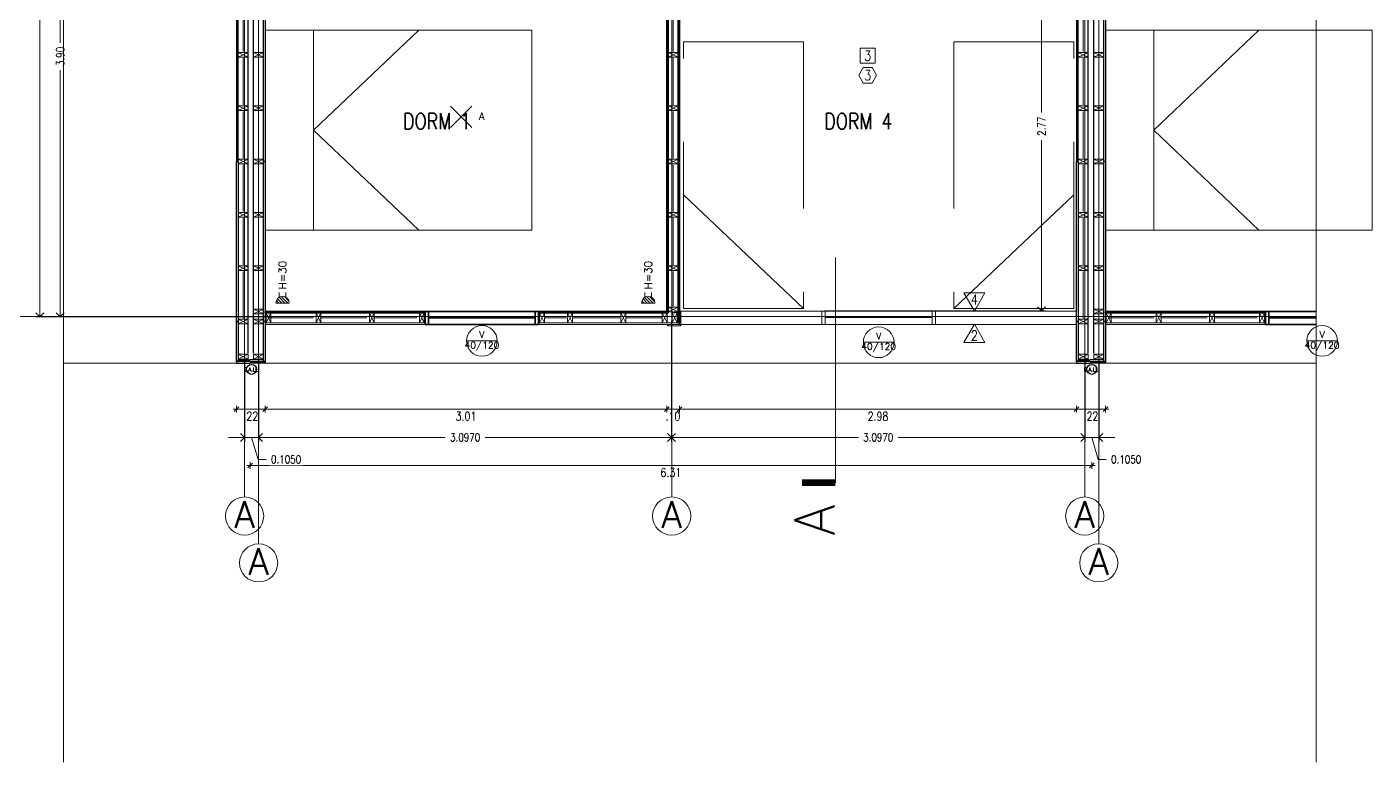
# Model space of a CAD drawing. Header units: metres. Extents: x -2 to 612, y -64 to 156.
# Drawn here: x 386.45 to 396.54, y 39.96 to 45.47 of the extents above; entities that cross this region are included whole.
import ezdxf
from ezdxf.enums import TextEntityAlignment as Align

# ---------------------------------------------------------------- set-up
doc = ezdxf.new("R2010")
doc.units = ezdxf.units.M
doc.header["$LTSCALE"] = 5
doc.header["$MEASUREMENT"] = 0
doc.linetypes.add('HIDDEN', pattern=[0.375, 0.25, -0.125])
doc.layers.get('0').update_dxf_attribs({"color": 30})
doc.layers.get('DEFPOINTS').update_dxf_attribs({"color": 210})
for name, color, linetype, lineweight in [('A-ANNO-DIMS', 3, 'Continuous', 18), ('A-ANNO-SYMB', 3, 'Continuous', 18), ('A-ANNO-TEXT', 3, 'Continuous', 18), ('A-DETL-MBND', 3, 'Continuous', 18), ('A-DETL-MCUT', 4, 'Continuous', 25), ('A-DOOR-SYMB', 3, 'Continuous', 18), ('A-ELEV-IDEN', 3, 'Continuous', 18), ('A-ELEV-MBE1', 7, 'Continuous', 35), ('A-ELEV-MBE2', 4, 'Continuous', 25), ('A-ELEV-OVHD', 3, 'HIDDEN', 18), ('A-FURN', 8, 'Continuous', 18), ('A-SECT-MCUT', 7, 'Continuous', 35), ('A-WALL-PATT', 8, 'Continuous', 18), ('A-WALL-STUD', 3, 'Continuous', 18)]:
    doc.layers.add(name, color=color, linetype=linetype, lineweight=lineweight)
doc.styles.add('E-ROMANS', font='romans.shx', dxfattribs={"width": 0.8})
doc.dimstyles.new('E-0050_ARW_12', dxfattribs={"dimscale": 0.001, "dimtxt": 60, "dimasz": 60, "dimexe": 30, "dimexo": 20, "dimgap": 30, "dimtad": 0, "dimzin": 0, "dimdsep": 46, "dimtxsty": 'E-ROMANS', "dimblk": 'OPEN90', "dimcen": 30, "dimclrd": 256, "dimclre": 256, "dimclrt": 256, "dimadec": 0, "dimazin": 0, "dimtfac": 1, "dimtmove": 1, "dimatfit": 3, "dimldrblk": 'OPEN90', "dimfxl": 1, "dimtfill": 1, "dimtolj": 1, "dimtzin": 0, "dimlwd": -1, "dimarcsym": 0})

# ---------------------------------------------------------------- blocks, each defined once
blk = doc.blocks.new('ENCHUFE2')
h = blk.add_hatch()
h.set_pattern_fill('LINE', color=256, scale=0.01, angle=45, style=0)
h.set_pattern_definition([(45, (-139.906905, -0.294872), (-0.02245064, 0.02245064), [])])
h.paths.add_polyline_path([(0, -0.1, 1), (0, 0.1)])
for points in [[(0, 0.1), (0, -0.1)], [(0.087, 0.05), (0.16, 0.05)], [(0.087, -0.05), (0.16, -0.05)]]:
    blk.add_lwpolyline(points)
blk.add_arc((0, 0), 0.1, 270, 90)
blk = doc.blocks.new('centro')
for points in [[(-0.106, 0.106), (0.106, -0.106)], [(0.106, 0.106), (-0.106, -0.106)]]:
    blk.add_lwpolyline(points)
blk = doc.blocks.new('ARCH TICK 2')
for p, q in [((-1, 0), (0.5, 0)), ((0, 0.5), (0, -0.5))]:
    blk.add_line(p, q)
at = {"color": 0, "linetype": 'ByBlock'}
blk.add_line((-0.35, -0.35), (0.35, 0.35), dxfattribs=at)
at = {"color": 0, "linetype": 'ByBlock', "const_width": 0.106}
blk.add_lwpolyline([(-0.35, -0.35), (0.35, 0.35)], dxfattribs=at)
blk = doc.blocks.new('*D852')
at = {"layer": 'A-ANNO-DIMS', "transparency": 16777216}
blk.add_line((388.289, 42.604), (391.199, 42.604), dxfattribs=at)
at = {"layer": 'DEFPOINTS', "color": 0, "transparency": 16777216}
for p in [(388.239, 43.347), (391.249, 43.337), (391.249, 42.604)]:
    blk.add_point(p, dxfattribs=at)
at = {"layer": 'A-ANNO-DIMS', "transparency": 16777216, "xscale": 0.05, "yscale": 0.05, "zscale": 0.05, "rotation": 180}
blk.add_blockref('ARCH TICK 2', (388.239, 42.604), dxfattribs=at)
at = {"layer": 'A-ANNO-DIMS', "transparency": 16777216, "xscale": 0.05, "yscale": 0.05, "zscale": 0.05}
blk.add_blockref('ARCH TICK 2', (391.249, 42.604), dxfattribs=at)
at = {"layer": 'A-ANNO-DIMS', "transparency": 16777216, "insert": (389.744, 42.551), "char_height": 0.065, "attachment_point": 5, "style": 'E-ROMANS'}
blk.add_mtext('\\A1;3.01', dxfattribs=at)
blk = doc.blocks.new('_Open90')
at = {"color": 0, "linetype": 'ByBlock', "lineweight": -2}
for p, q in [((0, 0), (-1, 0)), ((-0.5, 0.5), (0, 0)), ((0, 0), (-0.5, -0.5))]:
    blk.add_line(p, q, dxfattribs=at)
blk = doc.blocks.new('*D853')
at = {"layer": 'A-ANNO-DIMS', "transparency": 16777216}
blk.add_line((388.175, 42.183), (394.386, 42.183), dxfattribs=at)
at = {"layer": 'DEFPOINTS', "color": 0, "transparency": 16777216}
for p in [(394.436, 42.974), (388.125, 42.962), (394.436, 42.183)]:
    blk.add_point(p, dxfattribs=at)
at = {"layer": 'A-ANNO-DIMS', "transparency": 16777216, "xscale": 0.05, "yscale": 0.05, "zscale": 0.05, "rotation": 180}
blk.add_blockref('ARCH TICK 2', (388.125, 42.183), dxfattribs=at)
at = {"layer": 'A-ANNO-DIMS', "transparency": 16777216, "xscale": 0.05, "yscale": 0.05, "zscale": 0.05}
blk.add_blockref('ARCH TICK 2', (394.436, 42.183), dxfattribs=at)
at = {"layer": 'A-ANNO-DIMS', "transparency": 16777216, "insert": (391.28, 42.129), "char_height": 0.065, "attachment_point": 5, "style": 'E-ROMANS'}
blk.add_mtext('\\A1;6.31', dxfattribs=at)
blk = doc.blocks.new('*D854')
at = {"layer": 'A-ANNO-DIMS', "transparency": 16777216}
blk.add_line((391.394, 42.604), (394.272, 42.604), dxfattribs=at)
at = {"layer": 'DEFPOINTS', "color": 0, "transparency": 16777216}
for p in [(391.344, 43.241), (394.322, 42.962), (394.322, 42.604)]:
    blk.add_point(p, dxfattribs=at)
at = {"layer": 'A-ANNO-DIMS', "transparency": 16777216, "xscale": 0.05, "yscale": 0.05, "zscale": 0.05, "rotation": 180}
blk.add_blockref('ARCH TICK 2', (391.344, 42.604), dxfattribs=at)
at = {"layer": 'A-ANNO-DIMS', "transparency": 16777216, "xscale": 0.05, "yscale": 0.05, "zscale": 0.05}
blk.add_blockref('ARCH TICK 2', (394.322, 42.604), dxfattribs=at)
at = {"layer": 'A-ANNO-DIMS', "transparency": 16777216, "insert": (392.833, 42.551), "char_height": 0.065, "attachment_point": 5, "style": 'E-ROMANS'}
blk.add_mtext('\\A1;2.98', dxfattribs=at)
blk = doc.blocks.new('*D872')
at = {"layer": 'A-ANNO-DIMS', "lineweight": -2, "transparency": 16777216}
for p, q in [((391.286, 43.266), (391.286, 42.363)), ((388.189, 42.978), (388.189, 42.363))]:
    blk.add_line(p, q, dxfattribs=at)
at = {"layer": 'A-ANNO-DIMS', "transparency": 16777216}
for p, q in [((388.249, 42.393), (389.589, 42.393)), ((391.226, 42.393), (389.887, 42.393))]:
    blk.add_line(p, q, dxfattribs=at)
at = {"layer": 'DEFPOINTS', "color": 0, "transparency": 16777216}
for p in [(391.286, 43.286), (388.189, 42.998), (391.286, 42.393)]:
    blk.add_point(p, dxfattribs=at)
at = {"layer": 'A-ANNO-DIMS', "transparency": 16777216, "xscale": 0.06, "yscale": 0.06, "zscale": 0.06, "rotation": 180}
blk.add_blockref('_Open90', (388.189, 42.393), dxfattribs=at)
at = {"layer": 'A-ANNO-DIMS', "transparency": 16777216, "xscale": 0.06, "yscale": 0.06, "zscale": 0.06}
blk.add_blockref('_Open90', (391.286, 42.393), dxfattribs=at)
at = {"layer": 'A-ANNO-DIMS', "transparency": 16777216, "insert": (389.738, 42.393), "char_height": 0.06, "attachment_point": 5, "style": 'E-ROMANS', "bg_fill": 3, "box_fill_scale": 1.25, "bg_fill_color": 256, "bg_fill_true_color": 13158600, "bg_fill_transparency": 0}
blk.add_mtext('\\A1;3.0970', dxfattribs=at)
blk = doc.blocks.new('*D873')
at = {"layer": 'A-ANNO-DIMS', "lineweight": -2, "transparency": 16777216}
for p, q in [((391.286, 43.266), (391.286, 42.363)), ((394.383, 42.978), (394.383, 42.363))]:
    blk.add_line(p, q, dxfattribs=at)
at = {"layer": 'A-ANNO-DIMS', "transparency": 16777216}
for p, q in [((391.346, 42.393), (392.686, 42.393)), ((394.323, 42.393), (392.984, 42.393))]:
    blk.add_line(p, q, dxfattribs=at)
at = {"layer": 'DEFPOINTS', "color": 0, "transparency": 16777216}
for p in [(391.286, 43.286), (394.383, 42.998), (394.383, 42.393)]:
    blk.add_point(p, dxfattribs=at)
at = {"layer": 'A-ANNO-DIMS', "transparency": 16777216, "xscale": 0.06, "yscale": 0.06, "zscale": 0.06, "rotation": 180}
blk.add_blockref('_Open90', (391.286, 42.393), dxfattribs=at)
at = {"layer": 'A-ANNO-DIMS', "transparency": 16777216, "xscale": 0.06, "yscale": 0.06, "zscale": 0.06}
blk.add_blockref('_Open90', (394.383, 42.393), dxfattribs=at)
at = {"layer": 'A-ANNO-DIMS', "transparency": 16777216, "insert": (392.835, 42.393), "char_height": 0.06, "attachment_point": 5, "style": 'E-ROMANS', "bg_fill": 3, "box_fill_scale": 1.25, "bg_fill_color": 256, "bg_fill_true_color": 13158600, "bg_fill_transparency": 0}
blk.add_mtext('\\A1;3.0970', dxfattribs=at)
blk = doc.blocks.new('*D874')
at = {"layer": 'A-ANNO-DIMS', "lineweight": -2, "transparency": 16777216}
for p, q in [((388.084, 42.978), (388.084, 42.363)), ((388.189, 42.978), (388.189, 42.363))]:
    blk.add_line(p, q, dxfattribs=at)
at = {"layer": 'A-ANNO-DIMS', "transparency": 16777216}
for p, q in [((388.024, 42.393), (387.964, 42.393)), ((388.084, 42.393), (388.189, 42.393)), ((388.084, 42.393), (388.189, 42.393)), ((388.137, 42.393), (388.186, 42.228)), ((388.249, 42.393), (388.309, 42.393)), ((388.186, 42.228), (388.246, 42.228))]:
    blk.add_line(p, q, dxfattribs=at)
at = {"layer": 'DEFPOINTS', "color": 0, "transparency": 16777216}
for p in [(388.084, 42.998), (388.189, 42.998), (388.189, 42.393)]:
    blk.add_point(p, dxfattribs=at)
at = {"layer": 'A-ANNO-DIMS', "transparency": 16777216, "xscale": 0.06, "yscale": 0.06, "zscale": 0.06}
blk.add_blockref('_Open90', (388.084, 42.393), dxfattribs=at)
at = {"layer": 'A-ANNO-DIMS', "transparency": 16777216, "xscale": 0.06, "yscale": 0.06, "zscale": 0.06, "rotation": 180}
blk.add_blockref('_Open90', (388.189, 42.393), dxfattribs=at)
at = {"layer": 'A-ANNO-DIMS', "transparency": 16777216, "insert": (388.395, 42.228), "char_height": 0.06, "attachment_point": 5, "style": 'E-ROMANS', "bg_fill": 3, "box_fill_scale": 1.25, "bg_fill_color": 256, "bg_fill_true_color": 13158600, "bg_fill_transparency": 0}
blk.add_mtext('\\A1;0.1050', dxfattribs=at)
blk = doc.blocks.new('*D875')
at = {"layer": 'A-ANNO-DIMS', "lineweight": -2, "transparency": 16777216}
for p, q in [((394.383, 42.978), (394.383, 42.363)), ((394.488, 42.978), (394.488, 42.363))]:
    blk.add_line(p, q, dxfattribs=at)
at = {"layer": 'A-ANNO-DIMS', "transparency": 16777216}
for p, q in [((394.323, 42.393), (394.263, 42.393)), ((394.383, 42.393), (394.488, 42.393)), ((394.383, 42.393), (394.488, 42.393)), ((394.436, 42.393), (394.485, 42.228)), ((394.548, 42.393), (394.608, 42.393)), ((394.485, 42.228), (394.545, 42.228))]:
    blk.add_line(p, q, dxfattribs=at)
at = {"layer": 'DEFPOINTS', "color": 0, "transparency": 16777216}
for p in [(394.383, 42.998), (394.488, 42.998), (394.488, 42.393)]:
    blk.add_point(p, dxfattribs=at)
at = {"layer": 'A-ANNO-DIMS', "transparency": 16777216, "xscale": 0.06, "yscale": 0.06, "zscale": 0.06}
blk.add_blockref('_Open90', (394.383, 42.393), dxfattribs=at)
at = {"layer": 'A-ANNO-DIMS', "transparency": 16777216, "xscale": 0.06, "yscale": 0.06, "zscale": 0.06, "rotation": 180}
blk.add_blockref('_Open90', (394.488, 42.393), dxfattribs=at)
at = {"layer": 'A-ANNO-DIMS', "transparency": 16777216, "insert": (394.694, 42.228), "char_height": 0.06, "attachment_point": 5, "style": 'E-ROMANS', "bg_fill": 3, "box_fill_scale": 1.25, "bg_fill_color": 256, "bg_fill_true_color": 13158600, "bg_fill_transparency": 0}
blk.add_mtext('\\A1;0.1050', dxfattribs=at)
blk = doc.blocks.new('*D1454')
at = {"layer": 'A-ANNO-DIMS', "transparency": 16777216}
blk.add_line((394.372, 42.604), (394.488, 42.604), dxfattribs=at)
at = {"layer": 'DEFPOINTS', "color": 0, "transparency": 16777216}
for p in [(394.322, 42.962), (394.538, 42.962), (394.538, 42.604)]:
    blk.add_point(p, dxfattribs=at)
at = {"layer": 'A-ANNO-DIMS', "transparency": 16777216, "xscale": 0.05, "yscale": 0.05, "zscale": 0.05, "rotation": 180}
blk.add_blockref('ARCH TICK 2', (394.322, 42.604), dxfattribs=at)
at = {"layer": 'A-ANNO-DIMS', "transparency": 16777216, "xscale": 0.05, "yscale": 0.05, "zscale": 0.05}
blk.add_blockref('ARCH TICK 2', (394.538, 42.604), dxfattribs=at)
at = {"layer": 'A-ANNO-DIMS', "transparency": 16777216, "insert": (394.43, 42.552), "char_height": 0.065, "attachment_point": 5, "style": 'E-ROMANS'}
blk.add_mtext('\\A1;.22', dxfattribs=at)
blk = doc.blocks.new('*D1455')
at = {"layer": 'A-ANNO-DIMS', "transparency": 16777216}
for p, q in [((391.199, 42.604), (391.149, 42.604)), ((391.249, 42.604), (391.344, 42.604)), ((391.394, 42.604), (391.444, 42.604))]:
    blk.add_line(p, q, dxfattribs=at)
at = {"layer": 'DEFPOINTS', "color": 0, "transparency": 16777216}
for p in [(391.249, 43.337), (391.344, 43.341), (391.344, 42.604)]:
    blk.add_point(p, dxfattribs=at)
at = {"layer": 'A-ANNO-DIMS', "transparency": 16777216, "xscale": 0.05, "yscale": 0.05, "zscale": 0.05}
blk.add_blockref('ARCH TICK 2', (391.249, 42.604), dxfattribs=at)
at = {"layer": 'A-ANNO-DIMS', "transparency": 16777216, "xscale": 0.05, "yscale": 0.05, "zscale": 0.05, "rotation": 180}
blk.add_blockref('ARCH TICK 2', (391.344, 42.604), dxfattribs=at)
at = {"layer": 'A-ANNO-DIMS', "transparency": 16777216, "insert": (391.296, 42.551), "char_height": 0.065, "attachment_point": 5, "style": 'E-ROMANS'}
blk.add_mtext('\\A1;.10', dxfattribs=at)
blk = doc.blocks.new('*D1456')
at = {"layer": 'A-ANNO-DIMS', "transparency": 16777216}
blk.add_line((388.189, 42.604), (388.073, 42.604), dxfattribs=at)
at = {"layer": 'DEFPOINTS', "color": 0, "transparency": 16777216}
for p in [(388.023, 42.951), (388.239, 42.951), (388.023, 42.604)]:
    blk.add_point(p, dxfattribs=at)
at = {"layer": 'A-ANNO-DIMS', "transparency": 16777216, "xscale": 0.05, "yscale": 0.05, "zscale": 0.05, "rotation": 180}
blk.add_blockref('ARCH TICK 2', (388.023, 42.604), dxfattribs=at)
at = {"layer": 'A-ANNO-DIMS', "transparency": 16777216, "xscale": 0.05, "yscale": 0.05, "zscale": 0.05}
blk.add_blockref('ARCH TICK 2', (388.239, 42.604), dxfattribs=at)
at = {"layer": 'A-ANNO-DIMS', "transparency": 16777216, "insert": (388.131, 42.552), "char_height": 0.065, "attachment_point": 5, "style": 'E-ROMANS'}
blk.add_mtext('\\A1;.22', dxfattribs=at)
blk = doc.blocks.new('*D880')
at = {"layer": 'A-ANNO-DIMS', "lineweight": -2, "transparency": 16777216}
for p, q in [((388.296, 47.201), (386.672, 47.201)), ((388.285, 43.298), (386.672, 43.298))]:
    blk.add_line(p, q, dxfattribs=at)
at = {"layer": 'A-ANNO-DIMS', "transparency": 16777216}
for p, q in [((386.702, 47.141), (386.702, 45.353)), ((386.702, 43.358), (386.702, 45.146))]:
    blk.add_line(p, q, dxfattribs=at)
at = {"layer": 'DEFPOINTS', "color": 0, "transparency": 16777216}
for p in [(386.702, 47.201), (388.316, 47.201), (388.305, 43.298)]:
    blk.add_point(p, dxfattribs=at)
at = {"layer": 'A-ANNO-DIMS', "transparency": 16777216, "xscale": 0.06, "yscale": 0.06, "zscale": 0.06}
for p, rotation in [((386.702, 47.201), 90), ((386.702, 43.298), 270)]:
    blk.add_blockref('_Open90', p, dxfattribs=dict(at, rotation=rotation))
at = {"layer": 'A-ANNO-DIMS', "transparency": 16777216, "insert": (386.702, 45.25), "char_height": 0.06, "attachment_point": 5, "rotation": 90, "style": 'E-ROMANS', "bg_fill": 3, "box_fill_scale": 1.25, "bg_fill_color": 256, "bg_fill_true_color": 13158600, "bg_fill_transparency": 0}
blk.add_mtext('\\A1;3.90', dxfattribs=at)
blk = doc.blocks.new('*D881')
at = {"layer": 'A-ANNO-DIMS', "lineweight": -2, "transparency": 16777216}
for p, q in [((388.285, 50.2), (386.519, 50.2)), ((388.285, 43.298), (386.519, 43.298))]:
    blk.add_line(p, q, dxfattribs=at)
at = {"layer": 'A-ANNO-DIMS', "transparency": 16777216}
for p, q in [((386.549, 50.14), (386.549, 46.851)), ((386.549, 43.358), (386.549, 46.647))]:
    blk.add_line(p, q, dxfattribs=at)
at = {"layer": 'DEFPOINTS', "color": 0, "transparency": 16777216}
for p in [(388.305, 50.2), (386.549, 43.298), (388.305, 43.298)]:
    blk.add_point(p, dxfattribs=at)
at = {"layer": 'A-ANNO-DIMS', "transparency": 16777216, "xscale": 0.06, "yscale": 0.06, "zscale": 0.06}
for p, rotation in [((386.549, 50.2), 90), ((386.549, 43.298), 270)]:
    blk.add_blockref('_Open90', p, dxfattribs=dict(at, rotation=rotation))
at = {"layer": 'A-ANNO-DIMS', "transparency": 16777216, "insert": (386.549, 46.749), "char_height": 0.06, "attachment_point": 5, "rotation": 90, "style": 'E-ROMANS', "bg_fill": 3, "box_fill_scale": 1.25, "bg_fill_color": 256, "bg_fill_true_color": 13158600, "bg_fill_transparency": 0}
blk.add_mtext('\\A1;6.90', dxfattribs=at)
blk = doc.blocks.new('*D1384')
at = {"layer": 'A-ANNO-DIMS', "lineweight": -2, "transparency": 16777216}
for p, q in [((394.08, 46.112), (394.09, 46.112)), ((392.433, 43.341), (394.09, 43.341))]:
    blk.add_line(p, q, dxfattribs=at)
at = {"layer": 'A-ANNO-DIMS', "transparency": 16777216}
for p, q in [((394.06, 46.052), (394.06, 44.829)), ((394.06, 43.401), (394.06, 44.623))]:
    blk.add_line(p, q, dxfattribs=at)
at = {"layer": 'DEFPOINTS', "color": 0, "transparency": 16777216}
for p in [(394.06, 46.112), (394.06, 46.112), (392.413, 43.341)]:
    blk.add_point(p, dxfattribs=at)
at = {"layer": 'A-ANNO-DIMS', "transparency": 16777216, "xscale": 0.06, "yscale": 0.06, "zscale": 0.06}
for p, rotation in [((394.06, 46.112), 90), ((394.06, 43.341), 270)]:
    blk.add_blockref('_Open90', p, dxfattribs=dict(at, rotation=rotation))
at = {"layer": 'A-ANNO-DIMS', "transparency": 16777216, "insert": (394.06, 44.726), "char_height": 0.06, "attachment_point": 5, "rotation": 90, "style": 'E-ROMANS', "bg_fill": 3, "box_fill_scale": 1.25, "bg_fill_color": 256, "bg_fill_true_color": 13158600, "bg_fill_transparency": 0}
blk.add_mtext('\\A1;2.77', dxfattribs=at)

msp = doc.modelspace()

# ---------------------------------------------------------------- linework, layer by layer
at = {"layer": 'A-ANNO-SYMB'}
for p, q in [((388.18915, 52.74904), (388.18915, 41.59435)), ((394.4882, 52.74904), (394.4882, 41.59435)), ((388.08412, 41.94594), (388.08412, 52.35044)), ((391.28615, 52.35043), (391.28615, 41.94592)), ((394.38316, 41.94594), (394.38316, 52.35044)), ((394.5377, 43.79654), (394.5377, 43.79654)), ((396.11763, 43.30004), (386.34374, 43.30004))]:
    msp.add_line(p, q, dxfattribs=at)
at = {"layer": 'A-ANNO-SYMB', "const_width": 0.05}
msp.add_lwpolyline([(392.51378, 42.05267), (392.26378, 42.05267)], dxfattribs=at)
at = {"layer": 'A-ANNO-SYMB'}
for centre in [(388.08412, 41.80291), (391.28615, 41.8029), (394.38316, 41.80291), (388.18915, 41.45132), (394.4882, 41.45132)]:
    msp.add_circle(centre, 0.14303, dxfattribs=at)
at = {"layer": 'A-ANNO-TEXT'}
for points in [[(392.69951, 45.3117), (392.81201, 45.3117), (392.81201, 45.1992), (392.69951, 45.1992)], [(392.78943, 45.05053), (392.82309, 45.10884), (392.78943, 45.16714), (392.7221, 45.16714), (392.68843, 45.10884), (392.7221, 45.05053)], [(393.55544, 43.34056), (393.63388, 43.47642), (393.477, 43.47642)]]:
    msp.add_lwpolyline(points, close=True, dxfattribs=at)
at = {"layer": 'A-DETL-MBND'}
for points in [[(391.35465, 43.34054), (391.34365, 43.34054), (391.34365, 43.24054), (391.35465, 43.24054)], [(389.43866, 43.25154), (389.43866, 43.24054), (388.23866, 43.24054), (388.23866, 43.25154)], [(391.34365, 43.25154), (391.34365, 43.24054), (390.28865, 43.24054), (390.28865, 43.25154)], [(391.35465, 43.22954), (391.35465, 43.24054), (391.25465, 43.24054), (391.25465, 43.22954)], [(395.7377, 43.25154), (395.7377, 43.24054), (394.5377, 43.24054), (394.5377, 43.25154)]]:
    msp.add_lwpolyline(points, close=True, dxfattribs=at)
at = {"layer": 'A-DETL-MCUT'}
for points in [[(388.03461, 44.46154), (388.03461, 45.66154), (388.02261, 45.66154), (388.02261, 44.46154)], [(388.22666, 44.46154), (388.22666, 45.66154), (388.23866, 45.66154), (388.23866, 44.46154)], [(394.33365, 44.46154), (394.33365, 45.66154), (394.32165, 45.66154), (394.32165, 44.46154)], [(394.5257, 44.46154), (394.5257, 45.66154), (394.5377, 45.66154), (394.5377, 44.46154)], [(388.02261, 43.26154), (388.02261, 44.46154), (388.03461, 44.46154), (388.03461, 43.26154)], [(388.22665, 43.26154), (388.22666, 44.46154), (388.23866, 44.46154), (388.23866, 43.26154)], [(394.32165, 43.26154), (394.32165, 44.46154), (394.33365, 44.46154), (394.33366, 43.26154)], [(394.5257, 43.26154), (394.5257, 44.46154), (394.5377, 44.46154), (394.5377, 43.26154)], [(388.02261, 42.96153), (388.02261, 43.26153), (388.03461, 43.26153), (388.03461, 42.96153)], [(388.22666, 42.96154), (388.22665, 43.26154), (388.23866, 43.26154), (388.23866, 42.96154)], [(394.32165, 42.96153), (394.32165, 43.26153), (394.33366, 43.26153), (394.33365, 42.96153)], [(394.5257, 42.96154), (394.5257, 43.26154), (394.5377, 43.26154), (394.5377, 42.96154)]]:
    msp.add_lwpolyline(points, close=True, dxfattribs=at)
for points in [[(388.12463, 42.96154), (388.03461, 42.96154), (388.03461, 42.97354), (388.12463, 42.97354)], [(388.12465, 42.96154), (388.22666, 42.96154), (388.22666, 42.97354), (388.12465, 42.97354)], [(394.42368, 42.96154), (394.33365, 42.96154), (394.33365, 42.97354), (394.42368, 42.97354)], [(394.4237, 42.96154), (394.5257, 42.96154), (394.5257, 42.97354), (394.4237, 42.97354)], [(388.12463, 42.96153), (388.02261, 42.96153), (388.02261, 42.95053), (388.12464, 42.95053)], [(388.12463, 42.96154), (388.23866, 42.96154), (388.23866, 42.95054), (388.12463, 42.95054)], [(394.42368, 42.96153), (394.32165, 42.96153), (394.32165, 42.95053), (394.42368, 42.95053)], [(394.42368, 42.96154), (394.5377, 42.96154), (394.5377, 42.95054), (394.42368, 42.95054)]]:
    msp.add_lwpolyline(points, dxfattribs=at)
at = {"layer": 'A-DOOR-SYMB'}
msp.add_lwpolyline([(396.0477, 43.11601), (396.2777, 43.11601)], dxfattribs=at)
msp.add_circle((396.1627, 43.11601), 0.115, dxfattribs=at)
at = {"layer": 'A-ELEV-IDEN'}
for p, q in [((388.02261, 42.95053), (386.72722, 42.95054)), ((394.32165, 42.95053), (388.23866, 42.95054)), ((396.11763, 42.95053), (394.5377, 42.95053))]:
    msp.add_line(p, q, dxfattribs=at)
msp.add_lwpolyline([(396.11763, 54.02632), (396.11763, 39.95741)], dxfattribs=at)
at = {"layer": 'A-ELEV-MBE1'}
for p, q in [((389.43865, 43.33654), (390.28865, 43.33654)), ((395.73769, 43.33654), (396.11763, 43.33654)), ((389.43866, 43.24054), (390.28865, 43.24054)), ((395.7377, 43.24054), (396.11763, 43.24054))]:
    msp.add_line(p, q, dxfattribs=at)
at = {"layer": 'A-ELEV-MBE1', "linetype": 'Continuous'}
for p, q in [((389.46365, 43.28904), (390.26314, 43.28904)), ((395.7627, 43.28904), (396.11763, 43.28904))]:
    msp.add_line(p, q, dxfattribs=at)
at = {"layer": 'A-ELEV-MBE1'}
for points in [[(389.43865, 43.33654), (389.46365, 43.33654), (389.46366, 43.24054), (389.43866, 43.24054)], [(390.26365, 43.33654), (390.28865, 43.33654), (390.28865, 43.24054), (390.26365, 43.24054)], [(395.73769, 43.33654), (395.76269, 43.33654), (395.7627, 43.24054), (395.7377, 43.24054)]]:
    msp.add_lwpolyline(points, close=True, dxfattribs=at)
at = {"layer": 'A-ELEV-MBE2'}
for p, q in [((388.10962, 43.02354), (388.10961, 50.39948)), ((388.15166, 43.02354), (388.15166, 50.39953)), ((394.40866, 43.02354), (394.40865, 50.39948)), ((394.4507, 43.02354), (394.4507, 50.39953))]:
    msp.add_line(p, q, dxfattribs=at)
at = {"layer": 'A-ELEV-MBE2', "ltscale": 0.05}
for centre in [(388.13663, 42.90304), (394.43568, 42.90304)]:
    msp.add_circle(centre, 0.0375, dxfattribs=at)
at = {"layer": 'A-ELEV-OVHD'}
for p, q in [((391.37465, 43.36056), (391.37465, 45.36056)), ((391.37465, 45.36056), (392.27465, 45.36056)), ((392.27465, 45.36056), (392.27465, 43.36056)), ((394.30165, 45.36056), (393.40165, 45.36056)), ((393.40165, 45.36056), (393.40165, 43.36056)), ((394.30165, 43.36056), (394.30165, 45.36056)), ((392.27465, 43.36056), (391.37465, 44.21158)), ((393.40165, 43.36056), (394.30165, 44.21158)), ((391.35465, 43.34054), (394.32165, 43.34056)), ((392.27465, 43.36056), (391.37465, 43.36056)), ((392.4132, 43.34055), (393.2632, 43.34055)), ((393.40165, 43.36056), (394.30165, 43.36056)), ((394.32165, 43.36056), (394.32165, 43.36056))]:
    msp.add_line(p, q, dxfattribs=at)
at = {"layer": 'A-FURN'}
for p, q in [((388.60187, 44.69654), (388.60187, 45.44654)), ((388.60187, 44.69654), (389.39044, 45.44654)), ((390.23866, 44.69654), (390.23866, 45.44654)), ((394.5377, 44.69654), (394.5377, 45.44654)), ((394.5377, 45.44654), (396.5377, 45.44654)), ((394.90091, 44.69654), (394.90091, 45.44654)), ((394.90091, 44.69654), (395.68949, 45.44654)), ((396.5377, 44.69654), (396.5377, 45.44654)), ((388.60187, 44.69654), (388.60187, 43.94654)), ((388.60187, 44.69654), (389.39044, 43.94654)), ((390.23866, 44.69654), (390.23866, 43.94654)), ((394.5377, 44.69654), (394.5377, 43.94654)), ((394.90091, 44.69654), (394.90091, 43.94654)), ((394.90091, 44.69654), (395.68949, 43.94654)), ((396.5377, 44.69654), (396.5377, 43.94654)), ((394.5377, 43.94654), (396.5377, 43.94654))]:
    msp.add_line(p, q, dxfattribs=at)
at = {"layer": 'A-FURN', "linetype": 'Continuous'}
for p, q in [((389.34637, 43.31166), (389.34637, 43.31166)), ((395.64541, 43.31166), (395.64541, 43.31166))]:
    msp.add_line(p, q, dxfattribs=at)
at = {"layer": 'A-SECT-MCUT'}
for points in [[(391.25865, 45.66154), (391.25865, 44.46154), (391.24865, 44.46154), (391.24865, 45.66154)], [(391.34365, 45.66154), (391.34365, 44.46154), (391.33365, 44.46154), (391.33365, 45.66154)], [(391.25865, 44.46154), (391.25865, 43.33654), (391.24865, 43.33654), (391.24865, 44.46154)], [(391.34365, 44.46154), (391.34365, 43.25154), (391.33365, 43.25154), (391.33365, 44.46154)], [(388.23865, 43.33654), (389.43865, 43.33654), (389.43865, 43.32654), (388.23865, 43.32654)], [(390.28865, 43.33654), (391.25865, 43.33654), (391.25865, 43.32654), (390.28865, 43.32654)], [(394.53769, 43.33654), (395.73769, 43.33654), (395.73769, 43.32654), (394.53769, 43.32654)]]:
    msp.add_lwpolyline(points, close=True, dxfattribs=at)
at = {"layer": 'A-WALL-PATT', "ltscale": 0.1}
for p, q in [((391.29615, 45.28645), (391.29615, 45.63645)), ((394.37115, 45.63654), (394.37115, 45.28654)), ((394.4882, 45.63654), (394.4882, 45.28654)), ((391.29615, 44.88645), (391.29615, 45.23645)), ((394.37115, 45.23654), (394.37115, 44.88654)), ((394.4882, 45.23654), (394.4882, 44.88654)), ((391.29615, 44.48645), (391.29615, 44.83645)), ((394.37115, 44.83654), (394.37115, 44.48654)), ((394.4882, 44.83654), (394.4882, 44.48654)), ((391.29615, 44.08645), (391.29615, 44.43645)), ((394.37115, 44.43654), (394.37115, 44.08654)), ((394.4882, 44.43654), (394.4882, 44.08654)), ((391.29615, 43.68645), (391.29615, 44.03645)), ((394.37115, 44.03654), (394.37115, 43.68654)), ((394.4882, 44.03654), (394.4882, 43.68654)), ((391.29615, 43.37645), (391.29615, 43.63645)), ((394.4882, 43.63654), (394.4882, 43.36154)), ((394.5637, 43.28904), (394.9007, 43.28904)), ((394.9507, 43.28904), (395.3007, 43.28904)), ((395.3507, 43.28904), (395.6757, 43.28904))]:
    msp.add_line(p, q, dxfattribs=at)
at = {"layer": 'A-WALL-STUD'}
for p, q in [((391.33364, 45.27954), (391.25864, 45.24354)), ((391.25864, 45.27954), (391.33364, 45.24354)), ((394.33365, 45.27954), (394.40865, 45.24354)), ((394.40865, 45.27954), (394.33365, 45.24354)), ((394.5257, 45.27954), (394.4507, 45.24354)), ((394.4507, 45.27954), (394.5257, 45.24354)), ((391.33364, 44.87954), (391.25864, 44.84354)), ((391.25864, 44.87954), (391.33364, 44.84354)), ((394.33365, 44.87954), (394.40865, 44.84354)), ((394.40865, 44.87954), (394.33365, 44.84354)), ((394.5257, 44.87954), (394.4507, 44.84354)), ((394.4507, 44.87954), (394.5257, 44.84354)), ((391.33364, 44.47954), (391.25864, 44.44354)), ((391.25864, 44.47954), (391.33364, 44.44354)), ((394.33365, 44.47954), (394.40865, 44.44354)), ((394.40865, 44.47954), (394.33365, 44.44354)), ((394.5257, 44.47954), (394.4507, 44.44354)), ((394.4507, 44.47954), (394.5257, 44.44354)), ((391.33364, 44.07954), (391.25864, 44.04354)), ((391.25864, 44.07954), (391.33364, 44.04354)), ((394.40865, 44.07954), (394.33365, 44.04354)), ((394.33365, 44.07954), (394.40865, 44.04354)), ((394.5257, 44.07954), (394.4507, 44.04354)), ((394.4507, 44.07954), (394.5257, 44.04354)), ((391.25864, 43.67954), (391.33364, 43.64354)), ((391.33364, 43.67954), (391.25864, 43.64354)), ((394.33365, 43.67954), (394.40865, 43.64354)), ((394.40865, 43.67954), (394.33365, 43.64354)), ((394.5257, 43.67954), (394.4507, 43.64354)), ((394.4507, 43.67954), (394.5257, 43.64354)), ((394.5257, 43.35454), (394.4507, 43.31854)), ((394.4507, 43.35454), (394.5257, 43.31854)), ((394.5257, 43.27954), (394.4507, 43.24354)), ((394.4507, 43.27954), (394.5257, 43.24354)), ((394.5447, 43.25154), (394.5807, 43.32654)), ((394.5447, 43.32654), (394.5807, 43.25154)), ((394.91969, 43.25154), (394.95569, 43.32654)), ((394.91969, 43.32654), (394.95569, 43.25154)), ((395.31969, 43.25154), (395.35569, 43.32654)), ((395.31969, 43.32654), (395.35569, 43.25154)), ((395.69469, 43.25154), (395.73069, 43.32654)), ((395.69469, 43.32654), (395.73069, 43.25154))]:
    msp.add_line(p, q, dxfattribs=at)
for points in [[(391.33364, 45.27954), (391.25864, 45.27954), (391.25864, 45.24354), (391.33364, 45.24354)], [(394.33365, 45.27954), (394.40865, 45.27954), (394.40865, 45.24354), (394.33365, 45.24354)], [(394.5257, 45.27954), (394.4507, 45.27954), (394.4507, 45.24354), (394.5257, 45.24354)], [(391.33364, 44.87954), (391.25864, 44.87954), (391.25864, 44.84354), (391.33364, 44.84354)], [(394.33365, 44.87954), (394.40865, 44.87954), (394.40865, 44.84354), (394.33365, 44.84354)], [(394.5257, 44.87954), (394.4507, 44.87954), (394.4507, 44.84354), (394.5257, 44.84354)], [(391.33364, 44.47954), (391.25864, 44.47954), (391.25864, 44.44354), (391.33364, 44.44354)], [(394.33365, 44.47954), (394.40865, 44.47954), (394.40865, 44.44354), (394.33365, 44.44354)], [(394.5257, 44.47954), (394.4507, 44.47954), (394.4507, 44.44354), (394.5257, 44.44354)], [(391.33364, 44.07954), (391.25864, 44.07954), (391.25864, 44.04354), (391.33364, 44.04354)], [(394.40865, 44.07954), (394.33365, 44.07954), (394.33365, 44.04354), (394.40865, 44.04354)], [(394.5257, 44.07954), (394.4507, 44.07954), (394.4507, 44.04354), (394.5257, 44.04354)], [(391.25864, 43.67954), (391.33364, 43.67954), (391.33364, 43.64354), (391.25864, 43.64354)], [(394.33365, 43.67954), (394.40865, 43.67954), (394.40865, 43.64354), (394.33365, 43.64354)], [(394.5257, 43.67954), (394.4507, 43.67954), (394.4507, 43.64354), (394.5257, 43.64354)], [(394.5257, 43.35454), (394.4507, 43.35454), (394.4507, 43.31854), (394.5257, 43.31854)], [(394.5257, 43.27954), (394.4507, 43.27954), (394.4507, 43.24354), (394.5257, 43.24354)], [(394.5447, 43.25154), (394.5447, 43.32654), (394.5807, 43.32654), (394.5807, 43.25154)], [(394.91969, 43.25154), (394.91969, 43.32654), (394.95569, 43.32654), (394.95569, 43.25154)], [(395.31969, 43.25154), (395.31969, 43.32654), (395.35569, 43.32654), (395.35569, 43.25154)], [(395.69469, 43.25154), (395.69469, 43.32654), (395.73069, 43.32654), (395.73069, 43.25154)]]:
    msp.add_lwpolyline(points, close=True, dxfattribs=at)

# ---------------------------------------------------------------- block references
at = {"layer": 'A-ANNO-SYMB', "xscale": 0.75, "yscale": 0.75, "zscale": 0.75}
msp.add_blockref('centro', (389.70759, 44.79642), dxfattribs=at)
at = {"layer": 'A-ANNO-SYMB', "xscale": 0.5, "yscale": 0.5, "zscale": 0.5, "rotation": 90}
for p in [(388.36874, 43.4005), (391.11046, 43.4005)]:
    msp.add_blockref('ENCHUFE2', p, dxfattribs=at)

# ---------------------------------------------------------------- texts
at = {"layer": 'A-ANNO-SYMB', "style": 'E-ROMANS'}
msp.add_text('A', height=0.05689, dxfattribs=at).set_placement((389.83982, 44.77385))
for p in [(388.39696, 43.50261), (391.13867, 43.50261)]:
    msp.add_text('H=30', height=0.056887, rotation=90, dxfattribs=at).set_placement(p)
at = {"layer": 'A-ANNO-TEXT', "char_height": 0.075, "attachment_point": 5, "rotation": 0.000475, "style": 'E-ROMANS'}
for s, insert in [('\\pi-0.45,l0.45,t0.45;3', (392.75576, 45.25545)), ('\\pi-0.45,l0.45,t0.45;3', (392.75576, 45.10884)), ('\\pi-0.45,l0.45,t0.45;4', (393.55544, 43.42631))]:
    msp.add_mtext(s, dxfattribs=dict(at, insert=insert))
at = {"layer": 'A-ANNO-TEXT', "attachment_point": 5, "style": 'E-ROMANS'}
for s, insert, char_height in [('\\pi-0.36,l0.36,t0.36;DORM 1', (389.52724, 44.76397), 0.12), ('\\pi-0.36,l0.36,t0.36;DORM 4', (392.68582, 44.76397), 0.12), ('\\pi-0.09,l0.09,t0.09;B.A.LL.', (388.13663, 42.90304), 0.03), ('\\pi-0.09,l0.09,t0.09;B.A.LL.', (394.43568, 42.90304), 0.03)]:
    msp.add_mtext(s, dxfattribs=dict(at, insert=insert, char_height=char_height))
at = {"layer": 'A-ANNO-TEXT', "style": 'E-ROMANS'}
msp.add_attdef('V', text='V', height=0.05, dxfattribs=at).set_placement((396.1627, 43.12345), align=Align.BOTTOM_CENTER)
msp.add_attdef('40/120', text='xx/xxx', height=0.05, dxfattribs=at).set_placement((396.1627, 43.11004), align=Align.TOP_CENTER)
for p in [(388.08412, 41.81405), (391.28615, 41.81403), (394.38316, 41.81405), (388.18915, 41.46246), (394.4882, 41.46246)]:
    msp.add_attdef('A', text='0.00', height=0.2, dxfattribs=at).set_placement(p, align=Align.MIDDLE_CENTER)
msp.add_attdef('A', text='CORTE', height=0.299796, rotation=90, dxfattribs=at).set_placement((392.35817, 41.65756), align=Align.MIDDLE_LEFT)

# ---------------------------------------------------------------- dimensions: what is measured, and where the dimension line sits
at = {"layer": 'A-ANNO-DIMS'}
for base, p1, p2, picture, middle in [((391.24865, 42.60409), (388.23866, 43.34654), (391.24865, 43.33654), '*D852', (389.74366, 42.55068)), ((394.32165, 42.60409), (391.34365, 43.24054), (394.32165, 42.96153), '*D854', (392.83265, 42.55068)), ((394.43568, 42.18267), (388.12465, 42.96154), (394.43568, 42.97354), '*D853', (391.28017, 42.12926))]:
    dim = msp.add_linear_dim(base=base, p1=p1, p2=p2, dimstyle='E-0050_ARW_12', dxfattribs=at)
    dim.commit()
    dim.dimension.update_dxf_attribs({"geometry": picture, "text_midpoint": middle})

# ---------------------------------------------------------------- next in the draw order: dimensions: what is measured, and where the dimension line sits
dim = msp.add_linear_dim(base=(391.28615, 42.39278), p1=(388.18916, 42.99754), p2=(391.28615, 43.28554), dimstyle='E-0050_ARW_12', override={"dimdec": 4}, dxfattribs=at)
dim.commit()
dim.dimension.update_dxf_attribs({"geometry": '*D872', "text_midpoint": (389.73765, 42.39278)})

# ---------------------------------------------------------------- next in the draw order: linework, layer by layer
at = {"layer": 'A-DOOR-SYMB'}
msp.add_lwpolyline([(389.74865, 43.11601), (389.97865, 43.11601)], dxfattribs=at)
msp.add_circle((389.86365, 43.11601), 0.115, dxfattribs=at)
at = {"layer": 'A-WALL-PATT', "ltscale": 0.1}
for p, q in [((388.65166, 43.28895), (389.00166, 43.28895)), ((389.05166, 43.28895), (389.37666, 43.28895)), ((390.33865, 43.28895), (390.49865, 43.28895)), ((390.54865, 43.28895), (390.89865, 43.28895)), ((390.94865, 43.28895), (391.20865, 43.28895))]:
    msp.add_line(p, q, dxfattribs=at)
at = {"layer": 'A-WALL-STUD'}
for p, q in [((388.62065, 43.25154), (388.65665, 43.32654)), ((388.62065, 43.32654), (388.65665, 43.25154)), ((389.02065, 43.25154), (389.05665, 43.32654)), ((389.02065, 43.32654), (389.05665, 43.25154)), ((389.39565, 43.25154), (389.43165, 43.32654)), ((389.39565, 43.32654), (389.43165, 43.25154)), ((390.29565, 43.25154), (390.33165, 43.32654)), ((390.29565, 43.32654), (390.33165, 43.25154)), ((390.50565, 43.25154), (390.54165, 43.32654)), ((390.50565, 43.32654), (390.54165, 43.25154)), ((390.90565, 43.25154), (390.94165, 43.32654)), ((390.90565, 43.32654), (390.94165, 43.25154))]:
    msp.add_line(p, q, dxfattribs=at)
for points in [[(388.62065, 43.25154), (388.62065, 43.32654), (388.65665, 43.32654), (388.65665, 43.25154)], [(389.02065, 43.25154), (389.02065, 43.32654), (389.05665, 43.32654), (389.05665, 43.25154)], [(389.39565, 43.25154), (389.39565, 43.32654), (389.43165, 43.32654), (389.43165, 43.25154)], [(390.29565, 43.25154), (390.29565, 43.32654), (390.33165, 43.32654), (390.33165, 43.25154)], [(390.50565, 43.25154), (390.50565, 43.32654), (390.54165, 43.32654), (390.54165, 43.25154)], [(390.90565, 43.25154), (390.90565, 43.32654), (390.94165, 43.32654), (390.94165, 43.25154)]]:
    msp.add_lwpolyline(points, close=True, dxfattribs=at)

# ---------------------------------------------------------------- next in the draw order: texts
at = {"layer": 'A-ANNO-TEXT', "style": 'E-ROMANS'}
msp.add_attdef('V', text='V', height=0.05, dxfattribs=at).set_placement((389.86365, 43.12345), align=Align.BOTTOM_CENTER)
msp.add_attdef('40/120', text='xx/xxx', height=0.05, dxfattribs=at).set_placement((389.86365, 43.11004), align=Align.TOP_CENTER)

# ---------------------------------------------------------------- next in the draw order: dimensions: what is measured, and where the dimension line sits
at = {"layer": 'A-ANNO-DIMS'}
dim = msp.add_linear_dim(base=(386.70222, 47.20104), p1=(388.30505, 43.29804), p2=(388.31605, 47.20104), angle=90, dimstyle='E-0050_ARW_12', override={"dimfxl": 0.3}, dxfattribs=at)
dim.commit()
dim.dimension.update_dxf_attribs({"geometry": '*D880', "text_midpoint": (386.70222, 45.24954)})
for base, p1, p2, picture, middle in [((394.38316, 42.39278), (391.28615, 43.28554), (394.38316, 42.99754), '*D873', (392.83466, 42.39278)), ((388.18916, 42.39278), (388.08412, 42.99755), (388.18916, 42.99754), '*D874', (388.27614, 42.22778))]:
    dim = msp.add_linear_dim(base=base, p1=p1, p2=p2, dimstyle='E-0050_ARW_12', override={"dimdec": 4}, dxfattribs=at)
    dim.commit()
    dim.dimension.update_dxf_attribs({"geometry": picture, "text_midpoint": middle})

# ---------------------------------------------------------------- next in the draw order: linework, layer by layer
at = {"layer": 'A-ANNO-TEXT'}
msp.add_lwpolyline([(393.55544, 43.24156), (393.63388, 43.10569), (393.477, 43.1057)], close=True, dxfattribs=at)
at = {"layer": 'A-DOOR-SYMB'}
msp.add_lwpolyline([(392.7232, 43.10577), (392.9532, 43.10577)], dxfattribs=at)
msp.add_circle((392.8382, 43.10577), 0.115, dxfattribs=at)
at = {"layer": 'A-ELEV-OVHD'}
for p, q in [((392.4382, 43.29305), (393.2377, 43.29305)), ((391.35465, 43.24054), (394.32165, 43.24056)), ((392.41321, 43.24055), (393.2632, 43.24055))]:
    msp.add_line(p, q, dxfattribs=at)
for points in [[(392.4132, 43.34055), (392.4382, 43.34055), (392.43821, 43.24055), (392.41321, 43.24055)], [(393.2382, 43.34055), (393.2632, 43.34055), (393.2632, 43.24055), (393.2382, 43.24055)]]:
    msp.add_lwpolyline(points, close=True, dxfattribs=at)
at = {"layer": 'A-WALL-PATT', "ltscale": 0.1}
msp.add_line((394.37115, 43.63654), (394.37115, 43.28654), dxfattribs=at)
at = {"layer": 'A-WALL-STUD'}
for p, q in [((391.25864, 43.36954), (391.33364, 43.33354)), ((391.33364, 43.36954), (391.25864, 43.33354)), ((391.21564, 43.25154), (391.25164, 43.32654)), ((391.21564, 43.32654), (391.25164, 43.25154)), ((391.29065, 43.25154), (391.32665, 43.32654)), ((391.29065, 43.32654), (391.32665, 43.25154)), ((394.40866, 43.27953), (394.33366, 43.24353)), ((394.33366, 43.27953), (394.40866, 43.24353)), ((388.10961, 43.01654), (388.03461, 42.98054)), ((388.03461, 43.01654), (388.10961, 42.98054)), ((388.22666, 43.01654), (388.15166, 42.98054)), ((388.15166, 43.01654), (388.22666, 42.98054))]:
    msp.add_line(p, q, dxfattribs=at)
for points in [[(391.25864, 43.36954), (391.33364, 43.36954), (391.33364, 43.33354), (391.25864, 43.33354)], [(391.21564, 43.25154), (391.21564, 43.32654), (391.25164, 43.32654), (391.25164, 43.25154)], [(391.29065, 43.25154), (391.29065, 43.32654), (391.32665, 43.32654), (391.32665, 43.25154)], [(394.40866, 43.27953), (394.33366, 43.27953), (394.33366, 43.24353), (394.40866, 43.24353)], [(388.10961, 43.01654), (388.03461, 43.01654), (388.03461, 42.98054), (388.10961, 42.98054)], [(388.22666, 43.01654), (388.15166, 43.01654), (388.15166, 42.98054), (388.22666, 42.98054)]]:
    msp.add_lwpolyline(points, close=True, dxfattribs=at)

# ---------------------------------------------------------------- next in the draw order: texts
at = {"layer": 'A-ANNO-TEXT', "insert": (393.55544, 43.15581), "char_height": 0.075, "attachment_point": 5, "rotation": 359.999525, "style": 'E-ROMANS'}
msp.add_mtext('\\pi-0.45,l0.45,t0.45;2', dxfattribs=at)
at = {"layer": 'A-ANNO-TEXT', "style": 'E-ROMANS'}
msp.add_attdef('V', text='V', height=0.05, dxfattribs=at).set_placement((392.8382, 43.11322), align=Align.BOTTOM_CENTER)
msp.add_attdef('40/120', text='xx/xxx', height=0.05, dxfattribs=at).set_placement((392.8382, 43.09981), align=Align.TOP_CENTER)

# ---------------------------------------------------------------- next in the draw order: dimensions: what is measured, and where the dimension line sits
at = {"layer": 'A-ANNO-DIMS'}
dim = msp.add_linear_dim(base=(386.54875, 43.29804), p1=(388.30505, 50.20004), p2=(388.30505, 43.29804), angle=90, dimstyle='E-0050_ARW_12', override={"dimfxl": 0.3}, dxfattribs=at)
dim.commit()
dim.dimension.update_dxf_attribs({"geometry": '*D881', "text_midpoint": (386.54875, 46.74904)})
for base, p1, p2, picture, middle in [((391.343652318, 42.6040850804), (391.248652318, 43.3365437323), (391.343652318, 43.3405394916), '*D1455', (391.296152318, 42.550680464)), ((388.02261, 42.60409), (388.23866, 42.95054), (388.02261, 42.95053), '*D1456', (388.13063, 42.55159))]:
    dim = msp.add_linear_dim(base=base, p1=p1, p2=p2, dimstyle='E-0050_ARW_12', dxfattribs=at)
    dim.commit()
    dim.dimension.update_dxf_attribs({"geometry": picture, "text_midpoint": middle})
dim = msp.add_linear_dim(base=(394.4882, 42.39278), p1=(394.38316, 42.99755), p2=(394.4882, 42.99754), dimstyle='E-0050_ARW_12', override={"dimdec": 4}, dxfattribs=at)
dim.commit()
dim.dimension.update_dxf_attribs({"geometry": '*D875', "text_midpoint": (394.57518, 42.22778)})

# ---------------------------------------------------------------- next in the draw order: linework, layer by layer
at = {"layer": 'A-ANNO-SYMB'}
msp.add_line((388.23866, 43.79654), (388.23866, 43.79654), dxfattribs=at)
at = {"layer": 'A-ELEV-IDEN'}
msp.add_lwpolyline([(386.72722, 54.02632), (386.72722, 39.95741)], dxfattribs=at)
at = {"layer": 'A-FURN'}
for p, q in [((388.23866, 44.69654), (388.23866, 45.44654)), ((388.23866, 45.44654), (390.23866, 45.44654)), ((388.23866, 44.69654), (388.23866, 43.94654)), ((388.23866, 43.94654), (390.23866, 43.94654))]:
    msp.add_line(p, q, dxfattribs=at)
at = {"layer": 'A-WALL-PATT', "ltscale": 0.1}
for p, q in [((388.07211, 45.63654), (388.07211, 45.28654)), ((388.18915, 45.63654), (388.18915, 45.28654)), ((388.07211, 45.23654), (388.07211, 44.88654)), ((388.18915, 45.23654), (388.18915, 44.88654)), ((388.07211, 44.83654), (388.07211, 44.48654)), ((388.18915, 44.83654), (388.18915, 44.48654)), ((388.07211, 44.43654), (388.07211, 44.08654)), ((388.18915, 44.43654), (388.18915, 44.08654)), ((388.07211, 44.03654), (388.07211, 43.68654)), ((388.18915, 44.03654), (388.18915, 43.68654)), ((388.07211, 43.63654), (388.07211, 43.28654)), ((388.18915, 43.63654), (388.18915, 43.36154)), ((388.26465, 43.28895), (388.60166, 43.28895))]:
    msp.add_line(p, q, dxfattribs=at)
at = {"layer": 'A-WALL-STUD'}
for p, q in [((388.03461, 45.27954), (388.10961, 45.24354)), ((388.10961, 45.27954), (388.03461, 45.24354)), ((388.22665, 45.27954), (388.15165, 45.24354)), ((388.15165, 45.27954), (388.22665, 45.24354)), ((388.03461, 44.87954), (388.10961, 44.84354)), ((388.10961, 44.87954), (388.03461, 44.84354)), ((388.22665, 44.87954), (388.15165, 44.84354)), ((388.15165, 44.87954), (388.22665, 44.84354)), ((388.03461, 44.47954), (388.10961, 44.44354)), ((388.10961, 44.47954), (388.03461, 44.44354)), ((388.22665, 44.47954), (388.15165, 44.44354)), ((388.15165, 44.47954), (388.22665, 44.44354)), ((388.10961, 44.07954), (388.03461, 44.04354)), ((388.03461, 44.07954), (388.10961, 44.04354)), ((388.22665, 44.07954), (388.15165, 44.04354)), ((388.15165, 44.07954), (388.22665, 44.04354)), ((388.03461, 43.67954), (388.10961, 43.64354)), ((388.10961, 43.67954), (388.03461, 43.64354)), ((388.22665, 43.67954), (388.15165, 43.64354)), ((388.15165, 43.67954), (388.22665, 43.64354)), ((388.10961, 43.27953), (388.03461, 43.24353)), ((388.03461, 43.27953), (388.10961, 43.24353)), ((388.22665, 43.35454), (388.15165, 43.31854)), ((388.15165, 43.35454), (388.22665, 43.31854)), ((388.22665, 43.27954), (388.15165, 43.24354)), ((388.15165, 43.27954), (388.22665, 43.24354)), ((388.24566, 43.25154), (388.28166, 43.32654)), ((388.24566, 43.32654), (388.28166, 43.25154)), ((394.40865, 43.01654), (394.33365, 42.98054)), ((394.33365, 43.01654), (394.40865, 42.98054)), ((394.5257, 43.01654), (394.4507, 42.98054)), ((394.4507, 43.01654), (394.5257, 42.98054))]:
    msp.add_line(p, q, dxfattribs=at)
for points in [[(388.03461, 45.27954), (388.10961, 45.27954), (388.10961, 45.24354), (388.03461, 45.24354)], [(388.22665, 45.27954), (388.15165, 45.27954), (388.15165, 45.24354), (388.22665, 45.24354)], [(388.03461, 44.87954), (388.10961, 44.87954), (388.10961, 44.84354), (388.03461, 44.84354)], [(388.22665, 44.87954), (388.15165, 44.87954), (388.15165, 44.84354), (388.22665, 44.84354)], [(388.03461, 44.47954), (388.10961, 44.47954), (388.10961, 44.44354), (388.03461, 44.44354)], [(388.22665, 44.47954), (388.15165, 44.47954), (388.15165, 44.44354), (388.22665, 44.44354)], [(388.10961, 44.07954), (388.03461, 44.07954), (388.03461, 44.04354), (388.10961, 44.04354)], [(388.22665, 44.07954), (388.15165, 44.07954), (388.15165, 44.04354), (388.22665, 44.04354)], [(388.03461, 43.67954), (388.10961, 43.67954), (388.10961, 43.64354), (388.03461, 43.64354)], [(388.22665, 43.67954), (388.15165, 43.67954), (388.15165, 43.64354), (388.22665, 43.64354)], [(388.10961, 43.27953), (388.03461, 43.27953), (388.03461, 43.24353), (388.10961, 43.24353)], [(388.22665, 43.35454), (388.15165, 43.35454), (388.15165, 43.31854), (388.22665, 43.31854)], [(388.22665, 43.27954), (388.15165, 43.27954), (388.15165, 43.24354), (388.22665, 43.24354)], [(388.24566, 43.25154), (388.24566, 43.32654), (388.28166, 43.32654), (388.28166, 43.25154)], [(394.40865, 43.01654), (394.33365, 43.01654), (394.33365, 42.98054), (394.40865, 42.98054)], [(394.5257, 43.01654), (394.4507, 43.01654), (394.4507, 42.98054), (394.5257, 42.98054)]]:
    msp.add_lwpolyline(points, close=True, dxfattribs=at)

# ---------------------------------------------------------------- next in the draw order: dimensions: what is measured, and where the dimension line sits
at = {"layer": 'A-ANNO-DIMS'}
dim = msp.add_linear_dim(base=(394.06003, 46.11154), p1=(392.41321, 43.34055), p2=(394.06003, 46.11154), angle=90, dimstyle='E-0050_ARW_12', override={"dimfxl": 0.3}, dxfattribs=at)
dim.commit()
dim.dimension.update_dxf_attribs({"geometry": '*D1384', "text_midpoint": (394.06003, 44.72605)})
dim = msp.add_linear_dim(base=(394.5377, 42.60409), p1=(394.32165, 42.96153), p2=(394.5377, 42.96153), dimstyle='E-0050_ARW_12', dxfattribs=at)
dim.commit()
dim.dimension.update_dxf_attribs({"geometry": '*D1454', "text_midpoint": (394.42968, 42.55159)})

# ---------------------------------------------------------------- next in the draw order: linework, layer by layer
at = {"layer": 'A-ANNO-SYMB'}
msp.add_line((392.51378, 43.74095), (392.51378, 42.05267), dxfattribs=at)

doc.saveas('drawing.dxf')
